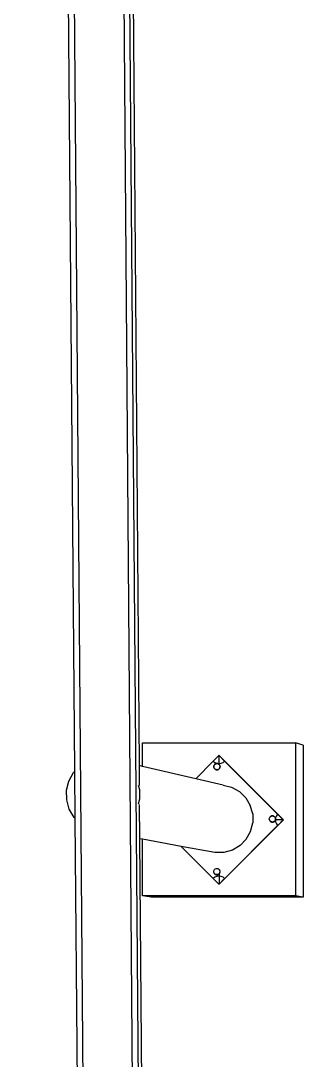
# Model space of a CAD drawing. Header units: inches. Extents: x -614 to 848, y -1045 to 1103.
# Drawn here: x -216.2 to -179, y 7.9 to 144.7 of the extents above; entities that cross this region are included whole.
import ezdxf

# ---------------------------------------------------------------- set-up
doc = ezdxf.new("R2010")
doc.units = ezdxf.units.IN
doc.header["$MEASUREMENT"] = 0

msp = doc.modelspace()

# ---------------------------------------------------------------- linework, layer by layer
for p, q in [((-199.44975, -1044.7934), (-216.20691, 1015.55191)), ((-193.21069, -1044.7934), (-209.44367, 1015.55191)), ((-192.48522, -1044.7934), (-208.65724, 1015.55191)), ((-209.07828, 45.89846), (-210.78365, 254.81896)), ((-202.19063, 244.43076), (-200.64163, 46.66101)), ((-200.16876, 49.63614), (-180.02875, 49.63614)), ((-200.16876, 46.55104), (-200.16876, 49.63614)), ((-180.02875, 49.63614), (-180.02875, 29.49613)), ((-179.02544, 49.35951), (-180.02875, 49.63614)), ((-179.02544, 49.35951), (-179.02544, 29.33174)), ((-190.86011, 47.228), (-190.11326, 47.97485)), ((-190.10607, 47.97303), (-190.11326, 47.97485)), ((-190.11326, 47.97485), (-190.10876, 47.97035)), ((-190.11326, 47.97485), (-190.11326, 46.9243)), ((-190.10876, 47.97035), (-190.10607, 47.97303)), ((-190.10876, 47.97035), (-189.36641, 47.228)), ((-190.10607, 47.97303), (-189.35925, 47.22621)), ((-200.64163, 46.66101), (-200.62116, 44.04772)), ((-200.16876, 46.55104), (-200.64163, 46.66101)), ((-193.16569, 44.92242), (-200.16876, 46.55104)), ((-193.16569, 44.92242), (-190.86011, 47.228)), ((-190.86011, 47.228), (-190.64136, 47.06015)), ((-190.79093, 46.62223), (-190.80521, 46.51373)), ((-190.7957, 46.50726), (-190.7819, 46.61207)), ((-190.74905, 46.72333), (-190.79093, 46.62223)), ((-190.7819, 46.61207), (-190.74145, 46.70973)), ((-190.68243, 46.81015), (-190.74905, 46.72333)), ((-190.74145, 46.70973), (-190.6771, 46.79359)), ((-190.67233, 46.80005), (-190.73895, 46.71323)), ((-190.59561, 46.87676), (-190.68243, 46.81015)), ((-190.6771, 46.79359), (-190.59323, 46.85795)), ((-190.64136, 47.06015), (-190.38662, 46.95463)), ((-190.49451, 46.91864), (-190.59561, 46.87676)), ((-190.59323, 46.85795), (-190.49557, 46.8984)), ((-190.49557, 46.8984), (-190.39076, 46.9122)), ((-190.38602, 46.93292), (-190.49451, 46.91864)), ((-190.39076, 46.9122), (-190.28596, 46.8984)), ((-190.38662, 46.95463), (-190.11326, 46.91864)), ((-190.27752, 46.91864), (-190.38602, 46.93292)), ((-190.27993, 46.8959), (-190.28596, 46.8984)), ((-190.27993, 46.8959), (-190.27112, 46.89474)), ((-190.27993, 46.8959), (-190.18829, 46.85795)), ((-190.17642, 46.87676), (-190.27752, 46.91864)), ((-190.27112, 46.89474), (-190.17347, 46.85429)), ((-190.18829, 46.85795), (-190.10443, 46.79359)), ((-190.08961, 46.81015), (-190.17642, 46.87676)), ((-190.17347, 46.85429), (-190.08961, 46.78995)), ((-190.11326, 46.91864), (-189.83989, 46.95463)), ((-190.10443, 46.79359), (-190.04007, 46.70973)), ((-190.02299, 46.72333), (-190.08961, 46.81015)), ((-190.08961, 46.78995), (-190.02526, 46.70609)), ((-190.01289, 46.71323), (-190.07951, 46.80005)), ((-190.04007, 46.70973), (-189.99962, 46.61207)), ((-190.02526, 46.70609), (-189.98481, 46.60843)), ((-189.98111, 46.62223), (-190.02299, 46.72333)), ((-189.97101, 46.61213), (-190.01289, 46.71323)), ((-189.99962, 46.61207), (-189.98582, 46.50726)), ((-189.98481, 46.60843), (-189.97101, 46.50363)), ((-189.96683, 46.51373), (-189.98111, 46.62223)), ((-189.95673, 46.50363), (-189.97101, 46.61213)), ((-189.83989, 46.95463), (-189.58516, 47.06015)), ((-189.58516, 47.06015), (-189.36641, 47.228)), ((-189.36641, 47.228), (-182.38975, 40.25133)), ((-189.35925, 47.22621), (-189.36641, 47.228)), ((-189.35925, 47.22621), (-182.38286, 40.24981)), ((-209.87062, 44.61764), (-209.25225, 45.72011)), ((-209.25225, 45.72011), (-209.07828, 45.89846)), ((-209.0275, 39.67739), (-209.07828, 45.89846)), ((-190.80521, 46.51373), (-190.79093, 46.40524)), ((-190.7819, 46.40245), (-190.7957, 46.50726)), ((-190.79093, 46.40524), (-190.74905, 46.30414)), ((-190.74145, 46.30479), (-190.7819, 46.40245)), ((-190.78174, 46.40206), (-190.78083, 46.39514)), ((-190.78083, 46.39514), (-190.73895, 46.29404)), ((-190.74905, 46.30414), (-190.68243, 46.21732)), ((-190.67785, 46.22191), (-190.74145, 46.30479)), ((-190.73895, 46.29404), (-190.6811, 46.21865)), ((-190.67785, 46.22191), (-190.68243, 46.21732)), ((-190.6811, 46.21865), (-190.67672, 46.21294)), ((-190.6771, 46.22093), (-190.67785, 46.22191)), ((-190.59323, 46.15657), (-190.6771, 46.22093)), ((-190.67672, 46.21294), (-190.67233, 46.20722)), ((-190.67233, 46.20722), (-190.58551, 46.14061)), ((-190.49557, 46.11612), (-190.59323, 46.15657)), ((-190.58551, 46.14061), (-190.48441, 46.09873)), ((-190.48652, 46.11493), (-190.49557, 46.11612)), ((-190.48072, 46.11252), (-190.48652, 46.11493)), ((-190.39076, 46.10232), (-190.48652, 46.11493)), ((-190.48441, 46.09873), (-190.37592, 46.08444)), ((-190.37592, 46.09873), (-190.48072, 46.11252)), ((-190.28596, 46.11612), (-190.39076, 46.10232)), ((-190.27112, 46.11252), (-190.37592, 46.09873)), ((-190.37592, 46.09873), (-190.37592, 46.10428)), ((-190.37592, 46.08444), (-190.26742, 46.09873)), ((-190.37592, 46.09587), (-190.37592, 46.09873)), ((-190.37592, 46.08444), (-190.37592, 46.09587)), ((-190.18829, 46.15657), (-190.28596, 46.11612)), ((-190.17642, 46.15071), (-190.27112, 46.11252)), ((-190.26742, 46.09873), (-190.16632, 46.14061)), ((-190.10443, 46.22093), (-190.18829, 46.15657)), ((-190.08961, 46.21732), (-190.17642, 46.15071)), ((-190.16632, 46.14061), (-190.07951, 46.20722)), ((-190.09956, 46.22727), (-190.10443, 46.22093)), ((-190.04007, 46.30479), (-190.09956, 46.22727)), ((-190.09956, 46.22727), (-190.08961, 46.21732)), ((-190.08961, 46.21732), (-190.02299, 46.30414)), ((-190.07951, 46.20722), (-190.01289, 46.29404)), ((-189.99962, 46.40245), (-190.04007, 46.30479)), ((-190.02299, 46.30414), (-189.98647, 46.3923)), ((-190.01289, 46.29404), (-189.97219, 46.3923)), ((-189.98582, 46.50726), (-189.99962, 46.40245)), ((-189.98647, 46.3923), (-189.98481, 46.39884)), ((-189.97101, 46.50363), (-189.98481, 46.39884)), ((-189.98481, 46.39884), (-189.98111, 46.40524)), ((-189.98111, 46.40524), (-189.96683, 46.51373)), ((-189.97219, 46.3923), (-189.97101, 46.39514)), ((-189.97101, 46.39514), (-189.95673, 46.50363)), ((-210.18258, 43.39269), (-209.87062, 44.61764)), ((-200.73995, 44.0738), (-200.58191, 43.51201)), ((-189.58347, 44.08934), (-193.16569, 44.92242)), ((-189.58347, 44.08934), (-188.44954, 43.80056)), ((-188.44954, 43.80056), (-187.429, 43.22814)), ((-210.16687, 42.12873), (-210.18258, 43.39269)), ((-200.58191, 43.51201), (-200.5662, 42.24805)), ((-187.429, 43.22814), (-186.59138, 42.41108)), ((-209.82457, 40.91191), (-210.16687, 42.12873)), ((-200.5662, 42.24805), (-200.73995, 41.5658)), ((-200.6015, 41.53714), (-200.56611, 37.01907)), ((-186.59138, 42.41108), (-185.99377, 41.40508)), ((-185.6769, 40.27868), (-185.99377, 41.40508)), ((-209.17899, 39.82515), (-209.82457, 40.91191)), ((-209.0275, 39.67739), (-209.17899, 39.82515)), ((-185.6769, 40.27868), (-185.66236, 39.10865)), ((-183.49141, 39.61891), (-183.47761, 39.72371)), ((-183.47761, 39.72371), (-183.43716, 39.82138)), ((-183.43716, 39.82138), (-183.37281, 39.90524)), ((-183.43523, 39.82541), (-183.4366, 39.82211)), ((-183.36861, 39.91223), (-183.43523, 39.82541)), ((-183.2919, 39.98895), (-183.37871, 39.92233)), ((-183.37871, 39.92233), (-183.36648, 39.9101)), ((-183.37281, 39.90524), (-183.36648, 39.9101)), ((-183.36648, 39.9101), (-183.28894, 39.96959)), ((-183.1908, 40.03083), (-183.2919, 39.98895)), ((-183.28894, 39.96959), (-183.19128, 40.01005)), ((-183.19128, 40.01005), (-183.08647, 40.02385)), ((-183.0823, 40.04511), (-183.1908, 40.03083)), ((-183.08647, 40.02385), (-182.98167, 40.01005)), ((-182.97381, 40.03083), (-183.0823, 40.04511)), ((-182.97728, 40.00823), (-182.98167, 40.01005)), ((-182.97728, 40.00823), (-182.9674, 40.00693)), ((-182.97728, 40.00823), (-182.88401, 39.96959)), ((-182.87271, 39.98895), (-182.97381, 40.03083)), ((-182.9674, 40.00693), (-182.86975, 39.96648)), ((-182.88401, 39.96959), (-182.80014, 39.90524)), ((-182.78589, 39.92233), (-182.87271, 39.98895)), ((-182.86975, 39.96648), (-182.78589, 39.90213)), ((-182.80014, 39.90524), (-182.73579, 39.82138)), ((-182.71927, 39.83551), (-182.78589, 39.92233)), ((-182.78589, 39.90213), (-182.72154, 39.81827)), ((-182.70917, 39.82541), (-182.77579, 39.91223)), ((-182.73579, 39.82138), (-182.69533, 39.72371)), ((-182.72154, 39.81827), (-182.68109, 39.72062)), ((-182.6774, 39.73441), (-182.71927, 39.83551)), ((-182.6673, 39.72431), (-182.70917, 39.82541)), ((-182.69533, 39.72371), (-182.68279, 39.62841)), ((-182.68109, 39.72062), (-182.67587, 39.68095)), ((-182.67311, 39.70189), (-182.6774, 39.73441)), ((-182.67311, 39.70189), (-182.67587, 39.68095)), ((-182.66311, 39.77785), (-182.67311, 39.70189)), ((-182.66311, 39.62592), (-182.67311, 39.70189)), ((-182.65301, 39.61582), (-182.6673, 39.72431)), ((-182.5576, 40.03259), (-182.66311, 39.77785)), ((-182.38975, 40.25133), (-182.5576, 40.03259)), ((-182.38975, 40.25133), (-181.6429, 39.50448)), ((-182.38286, 40.24981), (-182.38975, 40.25133)), ((-182.38286, 40.24981), (-181.63603, 39.50299)), ((-207.35029, -165.7932), (-209.0275, 39.67739)), ((-182.38975, 38.75763), (-189.36398, 31.7834)), ((-182.38286, 38.75617), (-189.35925, 31.77977)), ((-185.95114, 37.97472), (-185.66236, 39.10865)), ((-183.47761, 39.5141), (-183.49141, 39.61891)), ((-183.4912, 39.61729), (-183.49139, 39.61582)), ((-183.49139, 39.61582), (-183.47711, 39.50733)), ((-183.43716, 39.41644), (-183.47761, 39.5141)), ((-183.47711, 39.50733), (-183.43523, 39.40622)), ((-183.37404, 39.33418), (-183.43716, 39.41644)), ((-183.43523, 39.40622), (-183.37738, 39.33084)), ((-183.37738, 39.33084), (-183.37871, 39.32951)), ((-183.37871, 39.32951), (-183.373, 39.32512)), ((-183.37404, 39.33418), (-183.37738, 39.33084)), ((-183.37738, 39.33084), (-183.373, 39.32512)), ((-183.37281, 39.33257), (-183.37404, 39.33418)), ((-183.373, 39.32512), (-183.2919, 39.26289)), ((-183.373, 39.32512), (-183.36861, 39.31941)), ((-183.28894, 39.26822), (-183.37281, 39.33257)), ((-183.36861, 39.31941), (-183.2818, 39.25279)), ((-183.2919, 39.26289), (-183.1908, 39.22101)), ((-183.19128, 39.22777), (-183.28894, 39.26822)), ((-183.2818, 39.25279), (-183.1807, 39.21091)), ((-183.18117, 39.22644), (-183.19128, 39.22777)), ((-183.1908, 39.22101), (-183.0823, 39.20673)), ((-183.177, 39.22471), (-183.18117, 39.22644)), ((-183.08647, 39.21397), (-183.18117, 39.22644)), ((-183.1807, 39.21091), (-183.0722, 39.19663)), ((-183.0722, 39.21091), (-183.177, 39.22471)), ((-182.98167, 39.22777), (-183.08647, 39.21397)), ((-183.0823, 39.20673), (-183.0722, 39.20806)), ((-182.9674, 39.22471), (-183.0722, 39.21091)), ((-183.0722, 39.20806), (-182.97381, 39.22101)), ((-183.0722, 39.21091), (-183.0722, 39.21585)), ((-183.0722, 39.20806), (-183.0722, 39.21091)), ((-183.0722, 39.19663), (-182.96371, 39.21091)), ((-183.0722, 39.19663), (-183.0722, 39.20806)), ((-182.88401, 39.26822), (-182.98167, 39.22777)), ((-182.97381, 39.22101), (-182.9674, 39.22471)), ((-182.87271, 39.26289), (-182.9674, 39.22471)), ((-182.96371, 39.21091), (-182.86261, 39.25279)), ((-182.80014, 39.33257), (-182.88401, 39.26822)), ((-182.87271, 39.26289), (-182.78589, 39.32951)), ((-182.86261, 39.25279), (-182.77579, 39.31941)), ((-182.73579, 39.41644), (-182.80014, 39.33257)), ((-182.71927, 39.41632), (-182.78589, 39.32951)), ((-182.77579, 39.31941), (-182.70917, 39.40622)), ((-182.6991, 39.50448), (-182.73579, 39.41644)), ((-182.69516, 39.47454), (-182.71927, 39.41632)), ((-182.70917, 39.40622), (-182.66847, 39.50448)), ((-182.69533, 39.5141), (-182.6991, 39.50448)), ((-182.6991, 39.50448), (-182.69516, 39.47454)), ((-182.68154, 39.61891), (-182.69533, 39.5141)), ((-182.68276, 39.50448), (-182.69516, 39.47454)), ((-182.69516, 39.47454), (-182.66311, 39.23112)), ((-182.68276, 39.50448), (-182.69344, 39.50448)), ((-182.67587, 39.68095), (-182.68279, 39.62841)), ((-182.68279, 39.62841), (-182.68154, 39.61891)), ((-182.68109, 39.51102), (-182.68276, 39.50448)), ((-182.66847, 39.50448), (-182.68276, 39.50448)), ((-182.6673, 39.61582), (-182.68109, 39.51102)), ((-182.68109, 39.51102), (-182.6774, 39.51743)), ((-182.6774, 39.51743), (-182.66311, 39.62592)), ((-182.67587, 39.68095), (-182.6673, 39.61582)), ((-182.66847, 39.50448), (-182.6673, 39.50733)), ((-181.6429, 39.50448), (-182.66847, 39.50448)), ((-182.6673, 39.50733), (-182.65301, 39.61582)), ((-182.66311, 39.23112), (-182.5576, 38.97638)), ((-182.5576, 38.97638), (-182.38975, 38.75763)), ((-182.38648, 38.7609), (-182.38975, 38.75763)), ((-182.38286, 38.75617), (-182.38975, 38.75763)), ((-181.6429, 39.50448), (-182.38648, 38.7609)), ((-182.38648, 38.7609), (-182.38286, 38.75617)), ((-181.63603, 39.50299), (-182.38286, 38.75617)), ((-181.63603, 39.50299), (-181.6429, 39.50448)), ((-200.16876, 36.94572), (-200.56611, 37.01907)), ((-200.56611, 37.01907), (-199.12855, -146.523)), ((-186.52356, 36.95418), (-187.34061, 36.11656)), ((-186.52356, 36.95418), (-185.95114, 37.97472)), ((-200.16876, 29.49613), (-200.16876, 36.94572)), ((-195.08688, 36.00775), (-200.16876, 36.94572)), ((-190.86011, 31.78097), (-195.08688, 36.00775)), ((-190.64305, 35.18754), (-195.08688, 36.00775)), ((-187.34061, 36.11656), (-188.34662, 35.51895)), ((-189.47302, 35.20208), (-190.64305, 35.18754)), ((-188.34662, 35.51895), (-189.47302, 35.20208)), ((-190.792, 32.79968), (-190.75155, 32.89735)), ((-190.75155, 32.89735), (-190.75024, 32.89906)), ((-190.74905, 32.90192), (-190.75024, 32.89906)), ((-190.74905, 32.90192), (-190.6872, 32.98121)), ((-190.6872, 32.98121), (-190.60333, 33.04556)), ((-190.68243, 32.98874), (-190.6872, 32.98121)), ((-190.60333, 33.04556), (-190.50567, 33.08602)), ((-190.50567, 33.08602), (-190.40086, 33.09982)), ((-190.40086, 33.09982), (-190.29606, 33.08602)), ((-190.29606, 33.08602), (-190.29384, 33.0851)), ((-190.29384, 33.0851), (-190.28122, 33.08344)), ((-190.29384, 33.0851), (-190.19839, 33.04556)), ((-190.28122, 33.08344), (-190.18357, 33.04299)), ((-190.19839, 33.04556), (-190.11453, 32.98121)), ((-190.18357, 33.04299), (-190.09971, 32.97864)), ((-190.11453, 32.98121), (-190.05018, 32.89735)), ((-190.09971, 32.97864), (-190.03536, 32.89478)), ((-190.02299, 32.90192), (-190.08961, 32.98874)), ((-190.05018, 32.89735), (-190.00972, 32.79968)), ((-190.03536, 32.89478), (-189.99491, 32.79713)), ((-189.98111, 32.80082), (-190.02299, 32.90192)), ((-190.64136, 31.94882), (-190.86011, 31.78097)), ((-190.11326, 31.03412), (-190.86011, 31.78097)), ((-190.8058, 32.69488), (-190.792, 32.79968)), ((-190.79163, 32.58917), (-190.8058, 32.69488)), ((-190.79163, 32.58917), (-190.79093, 32.58384)), ((-190.75155, 32.49241), (-190.79163, 32.58917)), ((-190.79093, 32.58384), (-190.74905, 32.48273)), ((-190.6872, 32.40854), (-190.75155, 32.49241)), ((-190.74905, 32.48273), (-190.68243, 32.39592)), ((-190.60333, 32.34419), (-190.6872, 32.40854)), ((-190.68243, 32.39592), (-190.59561, 32.3293)), ((-190.38662, 32.05434), (-190.64136, 31.94882)), ((-190.50567, 32.30374), (-190.60333, 32.34419)), ((-190.59561, 32.3293), (-190.49451, 32.28742)), ((-190.49281, 32.30205), (-190.50567, 32.30374)), ((-190.49451, 32.28742), (-190.38602, 32.27314)), ((-190.49082, 32.30122), (-190.49281, 32.30205)), ((-190.40086, 32.28994), (-190.49082, 32.30122)), ((-190.29606, 32.30374), (-190.40086, 32.28994)), ((-190.38602, 32.28742), (-190.40086, 32.28994)), ((-190.11326, 32.09033), (-190.38662, 32.05434)), ((-190.28122, 32.30122), (-190.38602, 32.28742)), ((-190.38602, 32.28742), (-190.38602, 32.29189)), ((-190.38602, 32.27314), (-190.27752, 32.28742)), ((-190.38602, 32.27314), (-190.38602, 32.28742)), ((-190.19839, 32.34419), (-190.29606, 32.30374)), ((-190.18357, 32.34167), (-190.28122, 32.30122)), ((-190.27752, 32.28742), (-190.17642, 32.3293)), ((-190.11453, 32.40854), (-190.19839, 32.34419)), ((-190.09971, 32.40602), (-190.18357, 32.34167)), ((-190.17642, 32.3293), (-190.08961, 32.39592)), ((-190.05018, 32.49241), (-190.11453, 32.40854)), ((-189.83989, 32.05434), (-190.11326, 32.09033)), ((-189.36641, 31.78097), (-190.11025, 31.03713)), ((-189.35925, 31.77977), (-190.10607, 31.03295)), ((-190.03536, 32.48988), (-190.09971, 32.40602)), ((-190.08961, 32.39592), (-190.02299, 32.48273)), ((-190.08961, 32.39592), (-190.08961, 31.03412)), ((-190.00972, 32.59007), (-190.05018, 32.49241)), ((-189.99491, 32.58753), (-190.03536, 32.48988)), ((-190.02299, 32.48273), (-189.98111, 32.58384)), ((-190.00972, 32.79968), (-189.99592, 32.69488)), ((-189.99592, 32.69488), (-190.00972, 32.59007)), ((-189.99491, 32.79713), (-189.98111, 32.69233)), ((-189.98111, 32.69233), (-189.99491, 32.58753)), ((-189.96683, 32.69233), (-189.98111, 32.80082)), ((-189.98111, 32.58384), (-189.96683, 32.69233)), ((-189.58516, 31.94882), (-189.83989, 32.05434)), ((-189.36641, 31.78097), (-189.58516, 31.94882)), ((-189.36398, 31.7834), (-189.36641, 31.78097)), ((-189.35925, 31.77977), (-189.36641, 31.78097)), ((-189.35925, 31.77977), (-189.36398, 31.7834)), ((-190.11025, 31.03713), (-190.11326, 31.03412)), ((-190.10607, 31.03295), (-190.11326, 31.03412)), ((-190.10607, 31.03295), (-190.11025, 31.03713)), ((-199.05321, 29.33174), (-200.16876, 29.49613)), ((-180.02875, 29.49613), (-200.16876, 29.49613)), ((-179.02544, 29.33174), (-199.05321, 29.33174)), ((-179.02544, 29.33174), (-180.02875, 29.49613))]:
    msp.add_line(p, q)

doc.saveas('drawing.dxf')
